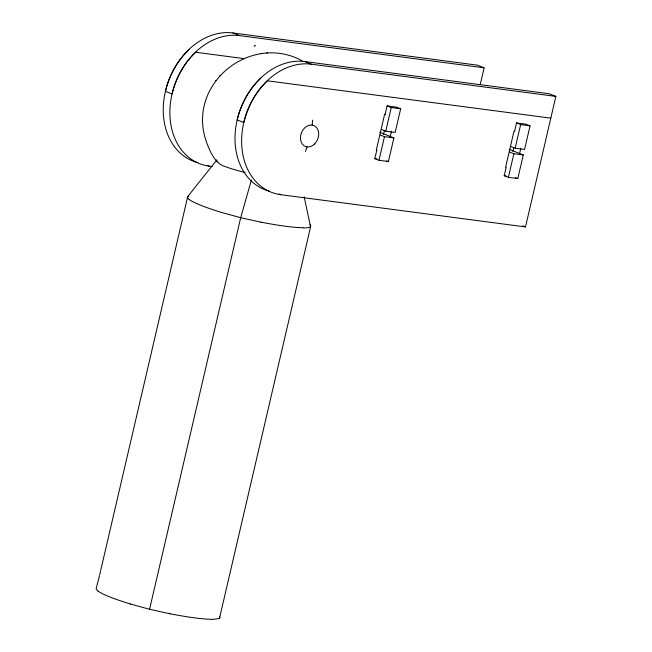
<?xml version="1.0" encoding="UTF-8"?>
<svg xmlns="http://www.w3.org/2000/svg" width="652" height="652" viewBox="0 0 652 652"><rect width="100%" height="100%" fill="white"/><g stroke="black" fill="none" stroke-linecap="round" stroke-linejoin="round"><path stroke-width="0.98" d="M97.93 591.103L96.129 588.813L99.414 575.936M99.617 575.056L100.636 570.687M100.84 569.815L187.695 196.586L216.733 160.107M169.968 613.776L149.569 609.278L240.694 217.703L251.362 180.172M212.633 619.4L219.447 618.487L310.572 226.904L304.166 196.855M379.798 132.307L393.889 137.914L388.396 161.533L378.983 160.294L374.835 158.64L376.799 150.204M385.145 114.336L387.101 105.901L396.514 107.14L400.67 108.794L395.169 132.413L385.756 131.166L381.607 129.52M383.523 134.353L384.419 130.473M378.983 160.294L384.476 136.675L380.328 135.029M385.756 131.166L391.257 107.556L387.101 105.901M390.14 136.985L391.502 131.174M480.206 84.63L484.118 67.816L477.492 65.176L232.903 32.959A67.343 52.087 -68.3 0 0 165.429 91.337L172.055 93.978A67.343 52.087 -68.3 0 1 239.52 35.599L484.118 67.816M509.188 149.349L523.287 154.964L517.786 178.575L508.373 177.336L504.224 175.681L506.188 167.246L505.618 167.181L513.963 131.321L514.583 131.402L516.498 122.943L525.911 124.182L530.06 125.836L524.567 149.455L515.153 148.216L511.005 146.561M512.855 151.386L513.76 147.507M508.373 177.336L513.874 153.725L509.725 152.071M515.153 148.216L520.646 124.597L516.498 122.943M519.481 154.027L520.834 148.208M279.007 193.954L280.906 194.712L525.496 226.929L555.871 96.398L549.245 93.758L304.655 61.541A67.343 52.087 -68.3 0 0 237.181 119.919L243.807 122.56A67.343 52.087 -68.3 0 1 311.281 64.181L555.871 96.398M302.104 60.791C250.694 32.535 185.543 84.255 206.594 142.429C210.352 152.209 215.03 164.035 226.195 166.92C232.373 169.267 238.787 170.881 245.185 172.47M219.585 76.048L220.083 75.436M215.478 81.19L215.999 80.546M216.708 160.082L217.14 161.851M219.447 618.487L219.887 617.843L219.48 616.808M188.835 196.122L187.254 197.417L189.056 199.52M260.637 53.578L261.558 53.497M266.88 52.991L267.581 52.926M303.759 227.817C305.609 227.817 313.025 228.176 310.165 224.753M244.092 58.623L195.69 52.25A67.343 52.087 -68.3 0 0 170.368 121.142A67.343 52.087 -68.3 0 0 209.145 166.13L212.169 166.529M550.81 118.151L267.442 80.832A67.343 52.087 -68.3 0 0 242.12 149.724A67.343 52.087 -68.3 0 0 280.906 194.712M391.257 107.556L400.67 108.794M520.646 124.597L530.06 125.836M385.193 114.361L384.623 114.287L376.277 150.147L376.848 150.221M384.476 136.675L393.889 137.914M513.874 153.725L523.287 154.964M374.835 158.64L376.717 158.892M504.224 175.681L506.107 175.934M261.093 222.202L240.694 217.703L221.411 212.413M149.569 609.278L130.286 603.988M232.903 32.959L239.52 35.599M304.655 61.541L311.281 64.181M515.3 177.588L517.786 178.575M386.734 160.873L388.396 161.533M522.659 225.796L525.496 226.929M207.255 165.372L209.145 166.13M269.455 191.142A67.343 52.087 -68.3 0 1 235.209 144.149A67.343 52.087 -68.3 0 1 260.816 78.191M312.626 120.131A67.506 41.989 -82.5 0 1 312.121 125.086M307.051 146.896A67.506 41.989 -82.5 0 1 305.356 151.37M197.703 162.56A67.343 52.087 -68.3 0 1 163.456 115.567A67.343 52.087 -68.3 0 1 189.064 49.609M130.4 603.988A71.41 8.704 13.1 0 1 98.142 591.144M212.446 619.343A71.41 8.704 13.1 0 1 169.911 613.736M221.525 212.413A71.41 8.704 13.1 0 1 189.267 199.561M303.571 227.76A71.41 8.704 13.1 0 1 261.036 222.161M254.125 46.52A1.353 1.043 -68.3 0 1 255.478 45.347M314.492 144.043A11.28 8.72 -68.3 0 0 313.783 125.518A11.28 8.72 -68.3 0 0 300.474 138.403A11.28 8.72 -68.3 0 0 314.492 144.043"/></g></svg>
